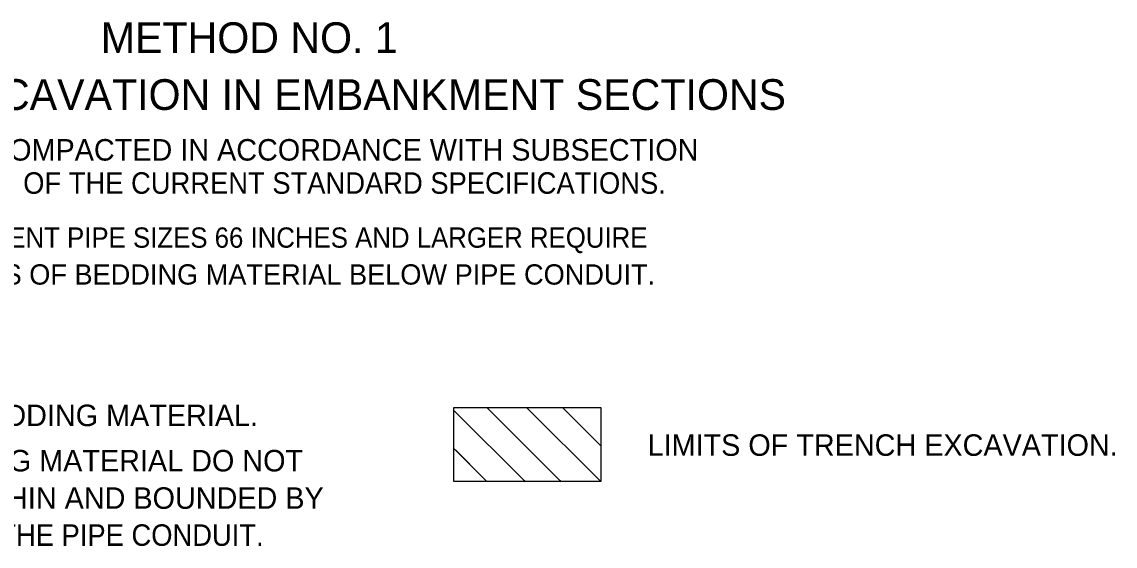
# Model space of a CAD drawing. Extents: x -23 to 389, y -283 to 18.
# Drawn here: x 200.2 to 265.4, y -120.6 to -89.3 of the extents above; entities that cross this region are included whole.
import ezdxf

# ---------------------------------------------------------------- set-up
doc = ezdxf.new("R2010")
doc.units = 0
doc.header["$LTSCALE"] = 0.62
doc.layers.add('1', color=7, linetype='Continuous', lineweight=13)

msp = doc.modelspace()

# ---------------------------------------------------------------- linework, layer by layer
at = {"layer": '1', "lineweight": 25}
for p, q in [((225.9714, -112.3577), (225.9714, -116.7357)), ((225.9714, -112.4897), (230.2174, -116.7357)), ((227.9734, -112.3577), (232.3514, -116.7357)), ((227.9734, -112.3577), (228.0355, -112.4199)), ((230.3494, -112.3577), (231.096, -113.1043)), ((230.3494, -112.3577), (234.7273, -116.7357)), ((232.4834, -112.3577), (234.1774, -114.0517)), ((232.4834, -112.3577), (234.7714, -114.6457)), ((225.9714, -114.7557), (227.9613, -116.7457)), ((226.1034, -114.8877), (227.7974, -116.5817)), ((225.9714, -116.7357), (234.7714, -116.7357)), ((230.1795, -116.6978), (230.2417, -116.76)), ((232.3135, -116.6978), (232.3757, -116.76))]:
    msp.add_line(p, q, dxfattribs=at)
msp.add_lwpolyline([(234.7714, -116.7357), (234.7714, -112.3577), (225.9714, -112.3577)], dxfattribs=at)

# ---------------------------------------------------------------- texts
at = {"layer": '1'}
for s, height, p in [('METHOD NO. 1', 1.833, (204.95, -91.1881)), ('TRENCH EXCAVATION IN EMBANKMENT SECTIONS', 1.833, (184.7813, -94.5817)), ('TO BE COMPACTED IN ACCORDANCE WITH SUBSECTION', 1.283, (192.6258, -97.6047)), ('6 INCHES OF BEDDING MATERIAL BELOW PIPE CONDUIT.', 1.21, (192.7751, -105.0022)), ('LIMITS OF STANDARD BEDDING MATERIAL.', 1.283, (178.1955, -113.4462)), ('LIMITS OF TRENCH EXCAVATION.', 1.283, (237.5414, -115.2177)), ('QUANTITIES FOR BEDDING MATERIAL DO NOT', 1.283, (178.1174, -116.1492)), ('INCLUDE THE SPACE WITHIN AND BOUNDED BY', 1.283, (178.011, -118.3794))]:
    msp.add_text(s, height=height, dxfattribs=at).set_placement(p)
at = {"layer": '1', "width": 0.95}
for s, height, p in [('202.04(C) OF THE CURRENT STANDARD SPECIFICATIONS.', 1.283, (192.6258, -99.5847)), ('EQUIVALENT PIPE SIZES 66 INCHES AND LARGER REQUIRE', 1.21, (192.7751, -102.8026)), ('THE OUTER SURFACE OF THE PIPE CONDUIT.', 1.283, (178.0745, -120.5882))]:
    msp.add_text(s, height=height, dxfattribs=at).set_placement(p)

doc.saveas('drawing.dxf')
